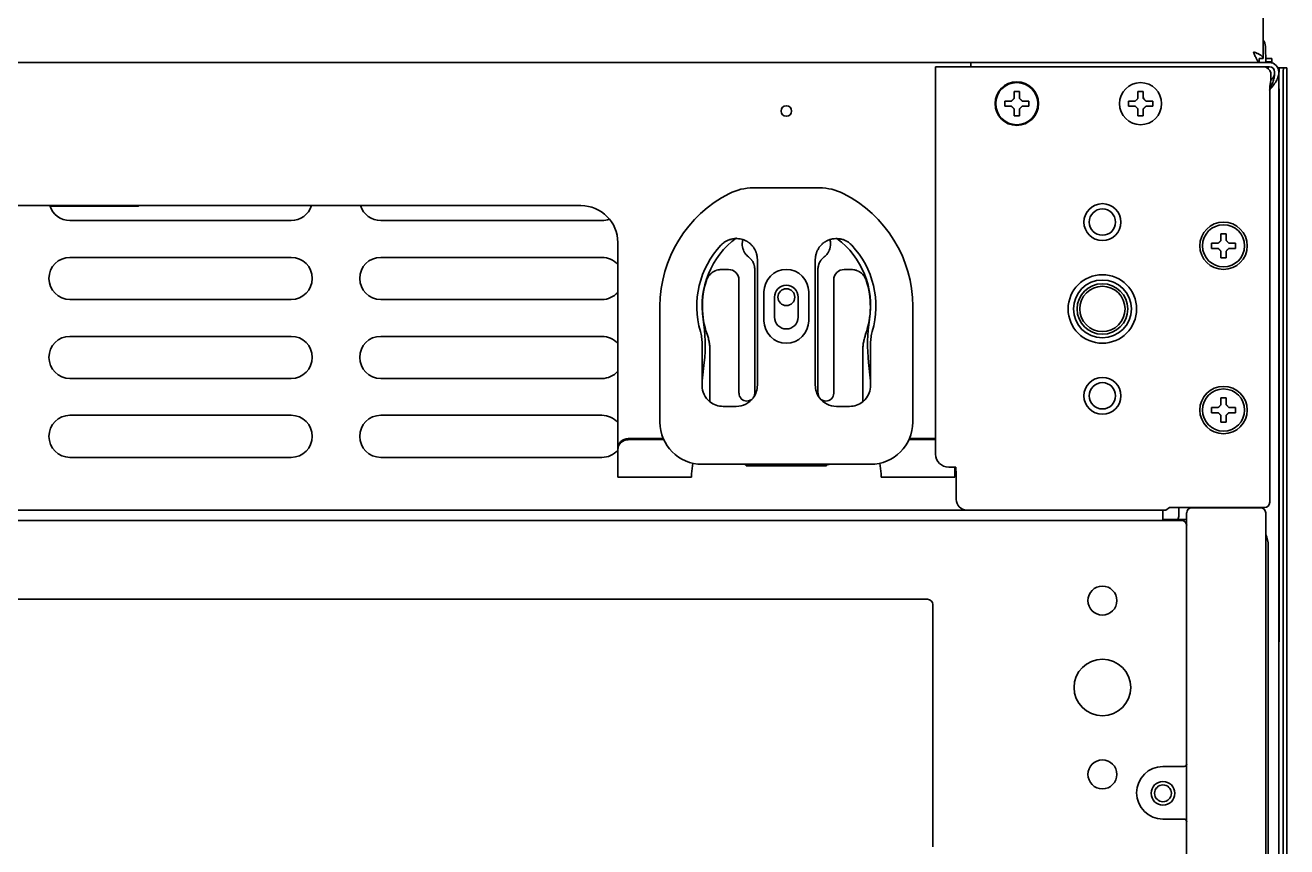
# Model space of a CAD drawing. Extents: x 6569 to 10251, y -294 to 3100.
# Drawn here: x 8832.6 to 9072.1, y 2816.2 to 2972.2 of the extents above; entities that cross this region are included whole.
import ezdxf

# ---------------------------------------------------------------- set-up
doc = ezdxf.new("R2010")
doc.units = 0
doc.header["$LTSCALE"] = 5
doc.layers.add('1', color=7, linetype='CONTINUOUS', true_color=0xffffff)

msp = doc.modelspace()

# ---------------------------------------------------------------- linework, layer by layer
at = {"layer": '1', "color": 7, "linetype": 'Continuous', "lineweight": 35}
for p, q in [((9067.56, 3029.33), (9067.56, 2965.89)), ((9068.01, 2968.16), (9068.06, 2965.13)), ((8594.07, 2965.13), (9012.06, 2965.13)), ((9012.06, 2964.33), (9012.06, 2965.13)), ((9012.06, 2965.13), (9014.06, 2965.13)), ((9014.06, 2965.13), (9068.76, 2965.13)), ((9067.56, 2965.89), (9066.82, 2965.89)), ((9069.26, 2965.93), (9068.05, 2965.93)), ((9069.26, 2965.93), (9069.26, 2965.93)), ((9069.26, 2965.34), (9069.26, 2965.93)), ((9069.26, 2965.34), (9069.26, 2965.06)), ((9005.4, 2964.33), (9068.76, 2964.33)), ((9005.4, 2964.33), (9005.4, 2890.77)), ((9012.06, 2964.33), (9014.06, 2964.33)), ((9068.56, 2963.94), (9068.56, 2964.33)), ((9070.68, 2964.13), (9070.38, 2964.13)), ((9070.56, 2963.33), (9070.56, 2252.93)), ((9070.68, 2964.13), (9071.48, 2964.13)), ((9072.06, 2964.13), (9071.48, 2964.13)), ((9072.06, 2964.13), (9072.06, 2964.13)), ((9072.06, 2170.23), (9072.06, 2964.13)), ((9068.83, 2960.57), (9069.06, 2961.78)), ((9070.58, 2957.62), (9070.58, 2962.13)), ((9071.38, 2962.13), (9071.38, 2172.23)), ((9018.51, 2957.33), (9018.51, 2957.83)), ((9023.11, 2957.83), (9023.11, 2957.33)), ((9042.01, 2957.33), (9042.01, 2957.83)), ((9046.61, 2957.83), (9046.61, 2957.33)), ((9068.82, 2959.86), (9068.82, 2881.61)), ((9070.6, 2958.13), (9070.6, 2960.13)), ((9070.6, 2960.13), (9070.65, 2960.13)), ((9070.6, 2857.13), (9070.6, 2958.13)), ((9070.65, 2960.13), (9070.65, 2958.13)), ((9070.65, 2958.13), (9070.65, 2857.13)), ((9018.51, 2956.83), (9018.51, 2957.33)), ((9023.11, 2957.33), (9023.11, 2956.83)), ((9042.01, 2956.83), (9042.01, 2957.33)), ((9046.61, 2957.33), (9046.61, 2956.83)), ((9070.56, 2957.63), (9070.6, 2957.63)), ((8970.76, 2941.33), (8983.37, 2941.33)), ((8938.06, 2937.95), (8668.06, 2937.95)), ((8849.84, 2937.83), (8837.28, 2937.83)), ((8853.84, 2937.83), (8849.84, 2937.83)), ((8883.06, 2935.13), (8841.06, 2935.13)), ((8942.06, 2935.13), (8900.06, 2935.13)), ((8945.06, 2895.05), (8945.06, 2930.95)), ((9057.76, 2930.33), (9057.76, 2930.83)), ((9057.76, 2929.83), (9057.76, 2930.33)), ((9062.36, 2930.83), (9062.36, 2930.33)), ((9062.36, 2930.33), (9062.36, 2929.83)), ((8841.06, 2928.13), (8883.06, 2928.13)), ((8900.06, 2928.13), (8942.06, 2928.13)), ((8971.56, 2903.83), (8971.56, 2927.7)), ((8982.56, 2927.7), (8982.56, 2903.83)), ((8966.07, 2925.83), (8964.75, 2925.83)), ((8971.06, 2925.83), (8971.06, 2902.33)), ((8983.06, 2902.33), (8983.06, 2925.83)), ((8989.38, 2925.83), (8988.06, 2925.83)), ((8968.06, 2902.33), (8968.06, 2923.83)), ((8986.06, 2923.83), (8986.06, 2902.33)), ((8883.06, 2920.13), (8841.06, 2920.13)), ((8942.06, 2920.13), (8900.06, 2920.13)), ((8972.81, 2921.58), (8972.81, 2916.08)), ((8974.81, 2920.58), (8974.81, 2916.78)), ((8979.31, 2916.78), (8979.31, 2920.58)), ((8981.31, 2916.08), (8981.31, 2921.58)), ((8953.06, 2896.83), (8953.06, 2918.83)), ((9001.06, 2918.83), (9001.06, 2896.83)), ((8841.06, 2913.13), (8883.06, 2913.13)), ((8900.06, 2913.13), (8942.06, 2913.13)), ((8961.06, 2911.83), (8961.06, 2903.83)), ((8962.56, 2910.27), (8962.56, 2900.7)), ((8991.56, 2900.7), (8991.56, 2910.27)), ((8993.06, 2903.83), (8993.06, 2911.83)), ((8961.06, 2904.65), (8961.46, 2908.13)), ((8992.66, 2908.13), (8993.06, 2904.65)), ((8883.06, 2905.13), (8841.06, 2905.13)), ((8942.06, 2905.13), (8900.06, 2905.13)), ((8841.06, 2898.13), (8883.06, 2898.13)), ((8900.06, 2898.13), (8942.06, 2898.13)), ((8965.06, 2899.83), (8967.56, 2899.83)), ((8986.56, 2899.83), (8989.06, 2899.83)), ((9057.76, 2899.13), (9057.76, 2899.63)), ((9057.76, 2898.63), (9057.76, 2899.13)), ((9062.36, 2899.63), (9062.36, 2899.13)), ((9062.36, 2899.13), (9062.36, 2898.63)), ((8945.06, 2894.63), (8945.06, 2895.05)), ((8945.06, 2891.78), (8945.06, 2894.63)), ((8953.69, 2893.71), (8947.06, 2893.71)), ((8953.79, 2893.51), (8947.06, 2893.51)), ((9005.4, 2893.51), (9000.34, 2893.51)), ((9005.4, 2893.71), (9000.43, 2893.71)), ((8945.06, 2891.57), (8945.06, 2891.78)), ((8945.06, 2887.03), (8945.06, 2891.57)), ((8883.06, 2890.13), (8841.06, 2890.13)), ((8942.06, 2890.13), (8900.06, 2890.13)), ((8959.3, 2889.02), (8959.06, 2887.03)), ((8993.06, 2888.83), (8961.06, 2888.83)), ((8969.08, 2888.83), (8969.56, 2888.63)), ((8969.46, 2888.53), (8969.46, 2888.67)), ((8984.66, 2888.53), (8969.46, 2888.53)), ((8969.56, 2888.63), (8969.56, 2888.53)), ((8969.56, 2888.63), (8984.56, 2888.63)), ((8984.56, 2888.63), (8984.97, 2888.79)), ((8984.56, 2888.53), (8984.56, 2888.63)), ((8984.66, 2888.67), (8984.66, 2888.53)), ((8994.83, 2889.02), (8995.06, 2887.03)), ((8945.06, 2886.37), (8945.06, 2887.03)), ((8945.06, 2886.37), (8959.06, 2886.37)), ((8959.06, 2887.03), (8959.06, 2886.37)), ((8995.06, 2887.03), (8995.06, 2886.37)), ((8995.06, 2886.37), (9009.06, 2886.37)), ((9007.9, 2888.27), (9009.23, 2888.27)), ((9009.06, 2887.03), (9009.06, 2888.27)), ((9009.06, 2887.03), (9009.06, 2886.37)), ((9009.23, 2888.27), (9009.26, 2888.24)), ((9009.26, 2887.86), (9009.26, 2888.24)), ((9009.26, 2887.86), (9009.31, 2887.33)), ((9009.31, 2882.13), (9009.31, 2887.33)), ((9048.56, 2880.13), (8557.56, 2880.13)), ((9048.56, 2880.13), (9048.56, 2878.33)), ((9049.78, 2880.6), (9049.09, 2880.14)), ((9067.82, 2880.61), (9050.28, 2880.61)), ((9051.56, 2880.61), (9051.56, 2879.13)), ((9053.06, 2253.58), (9053.06, 2879.58)), ((9054.06, 2880.58), (9067.06, 2880.58)), ((9068.06, 2879.58), (9068.06, 2253.58)), ((8554.06, 2878.18), (9052.06, 2878.18)), ((9053.06, 2878.33), (9048.56, 2878.33)), ((9068.56, 2873.33), (9068.56, 2252.43)), ((9003.86, 2863.18), (8602.26, 2863.18)), ((9004.86, 2816.17), (9004.86, 2862.18)), ((9070.6, 2857.63), (9070.56, 2857.63)), ((9070.58, 2172.23), (9070.58, 2857.62)), ((9070.6, 2855.13), (9070.6, 2857.13)), ((9070.65, 2855.13), (9070.6, 2855.13)), ((9070.65, 2857.13), (9070.65, 2855.13)), ((9052.56, 2831.43), (9048.56, 2831.43)), ((9048.56, 2821.43), (9052.56, 2821.43))]:
    msp.add_line(p, q, dxfattribs=at)
for centre, radius in [((9020.81, 2957.33), 4.13), ((9020.81, 2957.33), 4), ((9044.31, 2957.33), 4), ((8977.06, 2955.93), 1), ((9037.06, 2934.83), 3.5), ((9037.06, 2934.83), 2.5), ((9060.06, 2930.33), 4.5), ((9060.06, 2930.33), 4), ((9037.06, 2918.33), 6.5), ((8977.06, 2920.58), 1.6), ((9037.06, 2918.33), 5.5), ((9037.06, 2918.33), 4.8), ((9037.06, 2918.33), 4.3), ((9037.06, 2901.83), 3.5), ((9037.06, 2901.83), 2.5), ((9060.06, 2899.13), 4.5), ((9060.06, 2899.13), 4), ((9037.06, 2862.93), 2.75), ((9037.06, 2846.43), 5.38), ((9037.06, 2829.93), 2.75), ((9048.56, 2826.33), 2.25), ((9048.56, 2826.33), 1.6)]:
    msp.add_circle(centre, radius, dxfattribs=at)
for centre, radius, start, end in [((9066.01, 2968.13), 2, 1, 39.0739), ((9068.76, 2963.33), 1.8, 0, 90), ((9068.76, 2963.33), 1, 0, 90), ((8970.76, 2931.33), 10, 90, 116.7655), ((8983.37, 2931.33), 10, 63.2345, 90), ((8977.06, 2918.83), 24, 116.7655, 180), ((8977.06, 2918.83), 24, 0, 63.2345), ((8841.06, 2939.13), 4, 197.0747, 270), ((8853.84, 2938.33), 0.5, 270, 311.4787), ((8883.06, 2939.13), 4, 270, 342.9253), ((8900.06, 2939.13), 4, 197.0747, 270), ((8938.06, 2930.95), 7, 0, 90), ((8942.06, 2939.13), 4, 270, 290.7449), ((8977.06, 2918.93), 16, 126.2491, 189.2278), ((8977.06, 2918.93), 16, 350.7722, 53.1121), ((8977.06, 2918.83), 17, 136.9472, 196.2606), ((8977.06, 2918.83), 17, 343.7394, 43.0512), ((8841.06, 2924.13), 4, 90, 270), ((8883.06, 2924.13), 4, 270, 90), ((8900.06, 2924.13), 4, 90, 270), ((8942.06, 2924.13), 4, 41.4085, 90), ((8977.06, 2921.58), 4.25, 0, 180), ((8977.06, 2918.83), 15.95, 162.0029, 199.2463), ((8977.06, 2920.58), 2.25, 0, 180), ((8977.06, 2918.83), 15.95, 340.7537, 17.9971), ((8942.06, 2924.13), 4, 270, 318.5915), ((8931.66, 2911.55), 30, 353.4511, 9.2278), ((8977.06, 2916.08), 4.25, 180, 0), ((8977.06, 2916.78), 2.25, 180, 0), ((9022.47, 2911.55), 30, 170.7722, 186.5489), ((8841.06, 2909.13), 4, 90, 270), ((8883.06, 2909.13), 4, 270, 90), ((8900.06, 2909.13), 4, 90, 270), ((8942.06, 2909.13), 4, 41.4085, 90), ((8942.06, 2909.13), 4, 270, 318.5915), ((8841.06, 2894.13), 4, 90, 270), ((8883.06, 2894.13), 4, 270, 90), ((8900.06, 2894.13), 4, 90, 270), ((8942.06, 2894.13), 4, 41.4085, 90), ((8961.06, 2896.83), 8, 180, 270), ((8993.06, 2896.83), 8, 270, 0), ((8942.06, 2894.13), 4, 270, 318.5915), ((9049.56, 2879.13), 2, 336.4214, 0), ((9063.56, 2873.33), 5, 0, 25.8427), ((9048.56, 2826.43), 5, 90, 270)]:
    msp.add_arc(centre, radius, start, end, dxfattribs=at)
for centre, major_axis, ratio, start_param, end_param in [((9067.26, 2965.34), (-2, 0), 0.052336, 1.981169, 3.141593), ((9067.56, 2962.82), (0.95, 1.16), 0.998075, -0.656155, 0.684878), ((9069.06, 2963.2), (0, 1.41), 0.006171, 3.173944, 4.446581), ((9070.68, 2962.13), (0, 2), 0.052336, 0, 1.570796), ((9071.48, 2962.13), (0, 2), 0.052336, 0, 1.570796), ((9068.83, 2959.86), (0, 0.707), 0.006171, 0.032351, 1.576967), ((8966.06, 2923.82), (1.42, 1.42), 0.998783, 5.498396, 7.067974), ((8988.07, 2923.82), (-1.42, 1.42), 0.998783, -0.784789, 0.784789), ((8965.06, 2903.83), (2.83, 2.83), 0.999695, 2.356347, 3.251938), ((8967.56, 2903.83), (-2.83, 2.83), 0.999695, 3.290549, 3.926839), ((8986.56, 2903.83), (2.83, 2.83), 0.999695, 2.356347, 2.992639), ((8989.06, 2903.83), (-2.83, 2.83), 0.999695, 3.197702, 3.926839), ((8965.06, 2903.83), (2.83, 2.83), 0.999695, 3.251938, 3.926839), ((8967.56, 2903.83), (-2.83, 2.83), 0.999695, 2.356347, 3.276261), ((8969.57, 2902.33), (1.06, 1.06), 0.998783, 2.356803, 3.926991), ((8969.56, 2902.33), (-1.06, 1.06), 0.998783, 2.356195, 3.264228), ((8969.56, 2902.33), (-1.06, 1.06), 0.998783, 3.302332, 3.926382), ((8984.57, 2902.33), (1.06, 1.06), 0.998783, 2.356803, 2.980862), ((8984.57, 2902.33), (1.06, 1.06), 0.998783, 3.018958, 3.926991), ((8986.56, 2903.83), (2.83, 2.83), 0.999695, 3.006925, 3.926839), ((8984.56, 2902.33), (-1.06, 1.06), 0.998783, 2.356195, 3.926382), ((8989.06, 2903.83), (-2.83, 2.83), 0.999695, 2.356347, 3.031247), ((9005.38, 2896.55), (0, 1), 0.017455, -1.570796, -0.261799), ((8947.06, 2891.78), (-2, 0), 0.965926, -1.570796, 0), ((8947.06, 2891.57), (-2, 0), 0.965926, -1.570796, 0), ((9007.9, 2890.77), (1.77, 1.77), 0.999695, 2.356347, 3.926839), ((9011.31, 2882.13), (1.41, 1.41), 0.999695, 2.356347, 3.926839), ((9067.82, 2881.61), (-0.447, 0.895), 0.99981, 2.678052, 4.248696), ((9048.09, 2880.14), (-1, 0), 0.017455, 2.064831, 3.115413), ((9050.28, 2880.6), (0.5, 0), 0.017455, 1.570796, 3.115413), ((9054.06, 2879.58), (-0.707, 0.707), 0.999695, -0.785246, 0.785246), ((9067.06, 2879.58), (0.707, 0.707), 0.999695, 5.497939, 7.068431), ((9052.06, 2877.18), (0.708, 0.708), 0.998783, 5.498396, 7.067974), ((9003.86, 2862.18), (0.708, 0.708), 0.998783, 5.498396, 7.067974), ((9052.56, 2831.93), (-0.354, 0.354), 0.998783, 2.356803, 3.926382), ((9052.56, 2820.93), (0.354, 0.354), 0.998783, 5.498396, 7.067974)]:
    msp.add_ellipse(centre, major_axis=major_axis, ratio=ratio, start_param=start_param, end_param=end_param, dxfattribs=at)
for points, knots in [([(9066.82, 2965.14), (9066.78, 2965.16), (9066.73, 2965.18), (9066.64, 2965.26), (9066.6, 2965.3), (9066.51, 2965.42), (9066.47, 2965.49), (9066.38, 2965.65), (9066.34, 2965.73), (9066.25, 2965.92), (9066.2, 2966.02), (9066.12, 2966.23), (9066.07, 2966.34), (9065.98, 2966.57), (9065.94, 2966.69), (9065.85, 2966.92), (9065.81, 2967.04), (9065.76, 2967.16)], [0, 0, 0, 0, 0.125, 0.125, 0.25, 0.25, 0.375, 0.375, 0.5, 0.5, 0.625, 0.625, 0.75, 0.75, 0.875, 0.875, 1, 1, 1, 1]), ([(9068.76, 2959.86), (9068.78, 2959.9), (9068.8, 2959.93), (9068.83, 2960.01), (9068.85, 2960.04), (9068.9, 2960.15), (9068.93, 2960.22), (9069.02, 2960.44), (9069.09, 2960.58), (9069.27, 2961.02), (9069.38, 2961.3), (9069.56, 2961.88), (9069.64, 2962.17), (9069.71, 2962.6), (9069.73, 2962.75), (9069.75, 2962.96), (9069.76, 2963.04), (9069.76, 2963.18), (9069.76, 2963.25), (9069.76, 2963.33)], [0, 0, 0, 0, 0.03125, 0.03125, 0.0625, 0.0625, 0.125, 0.125, 0.25, 0.25, 0.5, 0.5, 0.75, 0.75, 0.875, 0.875, 0.9375, 0.9375, 1, 1, 1, 1]), ([(9070.56, 2963.33), (9070.56, 2963.29), (9070.56, 2963.25), (9070.56, 2963.18), (9070.55, 2963.07), (9070.54, 2962.96), (9070.51, 2962.75), (9070.47, 2962.61), (9070.41, 2962.39), (9070.38, 2962.32), (9070.34, 2962.21), (9070.32, 2962.17), (9070.29, 2962.1), (9070.28, 2962.07), (9070.2, 2961.88), (9070.12, 2961.74), (9069.95, 2961.45), (9069.86, 2961.3), (9069.67, 2961.02), (9069.56, 2960.87), (9069.4, 2960.66), (9069.34, 2960.58), (9069.26, 2960.48), (9069.23, 2960.44), (9069.17, 2960.37), (9069.14, 2960.33), (9069, 2960.15), (9068.88, 2960.01), (9068.76, 2959.86)], [0, 0, 0, 0, 0.03125, 0.03125, 0.0625, 0.125, 0.125, 0.25, 0.25, 0.3125, 0.3125, 0.34375, 0.34375, 0.375, 0.375, 0.5, 0.5, 0.625, 0.625, 0.75, 0.75, 0.8125, 0.8125, 0.84375, 0.84375, 0.875, 0.875, 1, 1, 1, 1]), ([(9069.06, 2962.82), (9069.06, 2962.88), (9069.06, 2962.94), (9069.05, 2963.05), (9069.04, 2963.11), (9069.03, 2963.16)], [0, 0, 0, 0, 0.5, 0.5, 1, 1, 1, 1]), ([(9069.76, 2963.33), (9069.76, 2963.24), (9069.76, 2963.16), (9069.74, 2963.06), (9069.74, 2963.04), (9069.73, 2962.99), (9069.73, 2962.97), (9069.71, 2962.91), (9069.7, 2962.87), (9069.66, 2962.74), (9069.63, 2962.66), (9069.56, 2962.49), (9069.52, 2962.41), (9069.42, 2962.24), (9069.37, 2962.16), (9069.27, 2961.99), (9069.21, 2961.91), (9069.14, 2961.81), (9069.13, 2961.8), (9069.12, 2961.78)], [0, 0, 0, 0, 0.161999, 0.161999, 0.202498, 0.202498, 0.242998, 0.242998, 0.323997, 0.323997, 0.485996, 0.485996, 0.647995, 0.647995, 0.809994, 0.809994, 0.971992, 0.971992, 1, 1, 1, 1]), ([(9018.51, 2957.83), (9018.72, 2957.83), (9018.93, 2957.83), (9019.25, 2957.83), (9019.36, 2957.83), (9019.59, 2957.83), (9019.7, 2957.83), (9019.81, 2957.83)], [0, 0, 0, 0, 0.5, 0.5, 0.75, 0.75, 1, 1, 1, 1]), ([(9021.31, 2959.63), (9021.31, 2959.42), (9021.31, 2959.21), (9021.31, 2958.89), (9021.31, 2958.78), (9021.31, 2958.55), (9021.31, 2958.44), (9021.31, 2958.33)], [0, 0, 0, 0, 0.5, 0.5, 0.75, 0.75, 1, 1, 1, 1]), ([(9042.01, 2957.83), (9042.22, 2957.83), (9042.43, 2957.83), (9042.75, 2957.83), (9042.86, 2957.83), (9043.09, 2957.83), (9043.2, 2957.83), (9043.31, 2957.83)], [0, 0, 0, 0, 0.5, 0.5, 0.75, 0.75, 1, 1, 1, 1]), ([(9044.81, 2959.63), (9044.81, 2959.42), (9044.81, 2959.21), (9044.81, 2958.89), (9044.81, 2958.78), (9044.81, 2958.55), (9044.81, 2958.44), (9044.81, 2958.33)], [0, 0, 0, 0, 0.5, 0.5, 0.75, 0.75, 1, 1, 1, 1]), ([(9020.31, 2955.03), (9020.31, 2955.23), (9020.31, 2955.44), (9020.31, 2955.76), (9020.31, 2955.87), (9020.31, 2956.1), (9020.31, 2956.21), (9020.31, 2956.33)], [0, 0, 0, 0, 0.5, 0.5, 0.75, 0.75, 1, 1, 1, 1]), ([(9023.11, 2956.83), (9022.91, 2956.83), (9022.7, 2956.83), (9022.38, 2956.83), (9022.27, 2956.83), (9022.04, 2956.83), (9021.93, 2956.83), (9021.81, 2956.83)], [0, 0, 0, 0, 0.5, 0.5, 0.75, 0.75, 1, 1, 1, 1]), ([(9043.81, 2955.03), (9043.81, 2955.23), (9043.81, 2955.44), (9043.81, 2955.76), (9043.81, 2955.87), (9043.81, 2956.1), (9043.81, 2956.21), (9043.81, 2956.33)], [0, 0, 0, 0, 0.5, 0.5, 0.75, 0.75, 1, 1, 1, 1]), ([(9046.61, 2956.83), (9046.41, 2956.83), (9046.2, 2956.83), (9045.88, 2956.83), (9045.77, 2956.83), (9045.54, 2956.83), (9045.43, 2956.83), (9045.31, 2956.83)], [0, 0, 0, 0, 0.5, 0.5, 0.75, 0.75, 1, 1, 1, 1]), ([(8968.82, 2931.5), (8968.64, 2931.56), (8968.46, 2931.61), (8968.08, 2931.67), (8967.9, 2931.69), (8967.66, 2931.7), (8967.61, 2931.7), (8967.51, 2931.7), (8967.47, 2931.7), (8967.32, 2931.7), (8967.23, 2931.69), (8966.95, 2931.66), (8966.76, 2931.62), (8966.48, 2931.55), (8966.39, 2931.53), (8966.26, 2931.48), (8966.21, 2931.47), (8966.12, 2931.43), (8966.08, 2931.42), (8965.86, 2931.32), (8965.69, 2931.24), (8965.36, 2931.05), (8965.21, 2930.94), (8965.02, 2930.79), (8964.99, 2930.76), (8964.91, 2930.7), (8964.81, 2930.6), (8964.71, 2930.5), (8964.64, 2930.43)], [0, 0, 0, 0, 0.125, 0.125, 0.25, 0.25, 0.28125, 0.28125, 0.3125, 0.3125, 0.375, 0.375, 0.5, 0.5, 0.5625, 0.5625, 0.59375, 0.59375, 0.625, 0.625, 0.75, 0.75, 0.875, 0.875, 0.90625, 0.90625, 0.9375, 1, 1, 1, 1]), ([(8968.82, 2931.5), (8968.78, 2931.35), (8968.74, 2931.21), (8968.71, 2931.02), (8968.71, 2930.98), (8968.7, 2930.9), (8968.7, 2930.86), (8968.69, 2930.75), (8968.68, 2930.67), (8968.69, 2930.44), (8968.7, 2930.29), (8968.73, 2930.06), (8968.75, 2929.99), (8968.78, 2929.88), (8968.79, 2929.84), (8968.81, 2929.77), (8968.82, 2929.73), (8968.88, 2929.55), (8968.93, 2929.41), (8969.04, 2929.2), (8969.09, 2929.1), (8969.15, 2929), (8969.19, 2928.94), (8969.22, 2928.91), (8969.33, 2928.75), (8969.43, 2928.63), (8969.64, 2928.41), (8969.75, 2928.31), (8969.88, 2928.22)], [0, 0, 0, 0, 0.125, 0.125, 0.15625, 0.15625, 0.1875, 0.1875, 0.25, 0.25, 0.375, 0.375, 0.4375, 0.4375, 0.46875, 0.46875, 0.5, 0.5, 0.625, 0.625, 0.6875, 0.71875, 0.71875, 0.75, 0.75, 0.875, 0.875, 1, 1, 1, 1]), ([(8971.56, 2927.7), (8971.56, 2927.91), (8971.55, 2928.12), (8971.48, 2928.53), (8971.44, 2928.73), (8971.36, 2928.96), (8971.35, 2928.98), (8971.34, 2929.03), (8971.33, 2929.06), (8971.3, 2929.13), (8971.28, 2929.18), (8971.22, 2929.32), (8971.18, 2929.42), (8971.04, 2929.7), (8970.93, 2929.87), (8970.78, 2930.09), (8970.75, 2930.13), (8970.7, 2930.19), (8970.68, 2930.21), (8970.65, 2930.25), (8970.56, 2930.35), (8970.47, 2930.45), (8970.26, 2930.67), (8970.1, 2930.81), (8969.89, 2930.96), (8969.84, 2930.99), (8969.76, 2931.05), (8969.71, 2931.08), (8969.58, 2931.16), (8969.49, 2931.21), (8969.21, 2931.35), (8969.02, 2931.43), (8968.82, 2931.5)], [0, 0, 0, 0, 0.125, 0.125, 0.25, 0.25, 0.265625, 0.265625, 0.28125, 0.28125, 0.3125, 0.3125, 0.375, 0.375, 0.5, 0.5, 0.53125, 0.53125, 0.546875, 0.546875, 0.5625, 0.625, 0.625, 0.75, 0.75, 0.78125, 0.78125, 0.8125, 0.8125, 0.875, 0.875, 1, 1, 1, 1]), ([(8985.31, 2931.5), (8985.11, 2931.43), (8984.92, 2931.35), (8984.64, 2931.21), (8984.55, 2931.16), (8984.42, 2931.08), (8984.37, 2931.05), (8984.28, 2930.99), (8984.24, 2930.96), (8984.03, 2930.81), (8983.87, 2930.67), (8983.65, 2930.45), (8983.57, 2930.35), (8983.48, 2930.25), (8983.45, 2930.21), (8983.43, 2930.19), (8983.38, 2930.13), (8983.35, 2930.09), (8983.2, 2929.87), (8983.09, 2929.7), (8982.95, 2929.42), (8982.91, 2929.32), (8982.85, 2929.18), (8982.83, 2929.13), (8982.8, 2929.06), (8982.79, 2929.03), (8982.77, 2928.98), (8982.77, 2928.96), (8982.69, 2928.73), (8982.65, 2928.53), (8982.58, 2928.12), (8982.56, 2927.91), (8982.56, 2927.7)], [0, 0, 0, 0, 0.125, 0.125, 0.1875, 0.1875, 0.21875, 0.21875, 0.25, 0.25, 0.375, 0.375, 0.4375, 0.453125, 0.453125, 0.46875, 0.46875, 0.5, 0.5, 0.625, 0.625, 0.6875, 0.6875, 0.71875, 0.71875, 0.734375, 0.734375, 0.75, 0.75, 0.875, 0.875, 1, 1, 1, 1]), ([(8984.25, 2928.22), (8984.38, 2928.31), (8984.49, 2928.41), (8984.7, 2928.63), (8984.8, 2928.75), (8984.91, 2928.91), (8984.93, 2928.94), (8984.98, 2929), (8985.04, 2929.1), (8985.09, 2929.2), (8985.19, 2929.41), (8985.25, 2929.55), (8985.31, 2929.73), (8985.32, 2929.77), (8985.34, 2929.84), (8985.35, 2929.88), (8985.38, 2929.99), (8985.39, 2930.06), (8985.43, 2930.29), (8985.44, 2930.44), (8985.44, 2930.67), (8985.44, 2930.75), (8985.43, 2930.86), (8985.43, 2930.9), (8985.42, 2930.98), (8985.42, 2931.02), (8985.39, 2931.21), (8985.35, 2931.35), (8985.31, 2931.5)], [0, 0, 0, 0, 0.125, 0.125, 0.25, 0.25, 0.28125, 0.28125, 0.3125, 0.375, 0.375, 0.5, 0.5, 0.53125, 0.53125, 0.5625, 0.5625, 0.625, 0.625, 0.75, 0.75, 0.8125, 0.8125, 0.84375, 0.84375, 0.875, 0.875, 1, 1, 1, 1]), ([(8989.49, 2930.43), (8989.36, 2930.57), (8989.22, 2930.7), (8988.92, 2930.94), (8988.77, 2931.04), (8988.56, 2931.17), (8988.52, 2931.19), (8988.44, 2931.24), (8988.39, 2931.26), (8988.27, 2931.32), (8988.18, 2931.36), (8987.92, 2931.47), (8987.74, 2931.53), (8987.46, 2931.6), (8987.37, 2931.62), (8987.23, 2931.65), (8987.18, 2931.65), (8987.09, 2931.67), (8987.04, 2931.67), (8986.8, 2931.7), (8986.61, 2931.71), (8986.24, 2931.69), (8986.05, 2931.67), (8985.81, 2931.63), (8985.77, 2931.62), (8985.67, 2931.6), (8985.53, 2931.57), (8985.4, 2931.53), (8985.31, 2931.5)], [0, 0, 0, 0, 0.125, 0.125, 0.25, 0.25, 0.28125, 0.28125, 0.3125, 0.3125, 0.375, 0.375, 0.5, 0.5, 0.5625, 0.5625, 0.59375, 0.59375, 0.625, 0.625, 0.75, 0.75, 0.875, 0.875, 0.90625, 0.90625, 0.9375, 1, 1, 1, 1]), ([(9060.56, 2932.63), (9060.56, 2932.42), (9060.56, 2932.21), (9060.56, 2931.89), (9060.56, 2931.78), (9060.56, 2931.55), (9060.56, 2931.44), (9060.56, 2931.33)], [0, 0, 0, 0, 0.5, 0.5, 0.75, 0.75, 1, 1, 1, 1]), ([(9057.76, 2930.83), (9057.97, 2930.83), (9058.18, 2930.83), (9058.5, 2930.83), (9058.61, 2930.83), (9058.84, 2930.83), (9058.95, 2930.83), (9059.06, 2930.83)], [0, 0, 0, 0, 0.5, 0.5, 0.75, 0.75, 1, 1, 1, 1]), ([(9059.56, 2928.03), (9059.56, 2928.23), (9059.56, 2928.44), (9059.56, 2928.76), (9059.56, 2928.87), (9059.56, 2929.1), (9059.56, 2929.21), (9059.56, 2929.33)], [0, 0, 0, 0, 0.5, 0.5, 0.75, 0.75, 1, 1, 1, 1]), ([(9062.36, 2929.83), (9062.16, 2929.83), (9061.95, 2929.83), (9061.63, 2929.83), (9061.52, 2929.83), (9061.29, 2929.83), (9061.18, 2929.83), (9061.06, 2929.83)], [0, 0, 0, 0, 0.5, 0.5, 0.75, 0.75, 1, 1, 1, 1]), ([(8969.88, 2928.22), (8969.97, 2928.15), (8970.06, 2928.07), (8970.22, 2927.92), (8970.3, 2927.83), (8970.41, 2927.7), (8970.46, 2927.63), (8970.51, 2927.56), (8970.55, 2927.51), (8970.56, 2927.49), (8970.64, 2927.37), (8970.7, 2927.27), (8970.8, 2927.06), (8970.85, 2926.96), (8970.91, 2926.79), (8970.92, 2926.74), (8970.95, 2926.66), (8970.96, 2926.63), (8970.97, 2926.57), (8970.98, 2926.54), (8971.01, 2926.4), (8971.05, 2926.18), (8971.06, 2925.94), (8971.06, 2925.83)], [0, 0, 0, 0, 0.125, 0.125, 0.25, 0.25, 0.3125, 0.34375, 0.34375, 0.375, 0.375, 0.5, 0.5, 0.625, 0.625, 0.6875, 0.6875, 0.71875, 0.71875, 0.75, 0.75, 0.875, 1, 1, 1, 1]), ([(8983.06, 2925.83), (8983.06, 2925.94), (8983.07, 2926.06), (8983.1, 2926.29), (8983.12, 2926.4), (8983.16, 2926.57), (8983.17, 2926.62), (8983.2, 2926.71), (8983.2, 2926.73), (8983.22, 2926.79), (8983.23, 2926.82), (8983.28, 2926.95), (8983.33, 2927.06), (8983.43, 2927.27), (8983.49, 2927.36), (8983.58, 2927.51), (8983.61, 2927.56), (8983.66, 2927.63), (8983.68, 2927.65), (8983.72, 2927.7), (8983.73, 2927.72), (8983.83, 2927.83), (8983.98, 2928), (8984.16, 2928.15), (8984.25, 2928.22)], [0, 0, 0, 0, 0.125, 0.125, 0.25, 0.25, 0.3125, 0.3125, 0.34375, 0.34375, 0.375, 0.375, 0.5, 0.5, 0.625, 0.625, 0.6875, 0.6875, 0.71875, 0.71875, 0.75, 0.75, 0.875, 1, 1, 1, 1]), ([(8964.75, 2925.83), (8964.59, 2925.83), (8964.43, 2925.81), (8964.12, 2925.76), (8963.97, 2925.73), (8963.78, 2925.67), (8963.75, 2925.65), (8963.67, 2925.63), (8963.56, 2925.58), (8963.46, 2925.54), (8963.25, 2925.43), (8963.11, 2925.35), (8962.95, 2925.23), (8962.92, 2925.21), (8962.86, 2925.16), (8962.83, 2925.13), (8962.74, 2925.06), (8962.68, 2925), (8962.52, 2924.84), (8962.41, 2924.72), (8962.3, 2924.56), (8962.28, 2924.53), (8962.23, 2924.46), (8962.21, 2924.43), (8962.15, 2924.33), (8962.11, 2924.26), (8962, 2924.05), (8961.94, 2923.9), (8961.89, 2923.75)], [0, 0, 0, 0, 0.125, 0.125, 0.25, 0.25, 0.28125, 0.28125, 0.3125, 0.375, 0.375, 0.5, 0.5, 0.53125, 0.53125, 0.5625, 0.5625, 0.625, 0.625, 0.75, 0.75, 0.78125, 0.78125, 0.8125, 0.8125, 0.875, 0.875, 1, 1, 1, 1]), ([(8992.23, 2923.75), (8992.19, 2923.9), (8992.12, 2924.05), (8991.98, 2924.33), (8991.9, 2924.46), (8991.79, 2924.62), (8991.76, 2924.65), (8991.71, 2924.71), (8991.64, 2924.81), (8991.56, 2924.89), (8991.39, 2925.06), (8991.27, 2925.16), (8991.12, 2925.28), (8991.08, 2925.3), (8991.02, 2925.34), (8990.98, 2925.36), (8990.88, 2925.42), (8990.81, 2925.46), (8990.61, 2925.57), (8990.46, 2925.63), (8990.27, 2925.69), (8990.24, 2925.7), (8990.16, 2925.72), (8990.12, 2925.73), (8990.01, 2925.76), (8989.93, 2925.78), (8989.7, 2925.81), (8989.54, 2925.83), (8989.38, 2925.83)], [0, 0, 0, 0, 0.125, 0.125, 0.25, 0.25, 0.28125, 0.28125, 0.3125, 0.375, 0.375, 0.5, 0.5, 0.53125, 0.53125, 0.5625, 0.5625, 0.625, 0.625, 0.75, 0.75, 0.78125, 0.78125, 0.8125, 0.8125, 0.875, 0.875, 1, 1, 1, 1]), ([(8962.01, 2913.57), (8962.1, 2913.3), (8962.18, 2913.03), (8962.32, 2912.49), (8962.44, 2911.95), (8962.51, 2911.39), (8962.55, 2910.84), (8962.56, 2910.56), (8962.56, 2910.27)], [0, 0, 0, 0, 0.25, 0.25, 0.5, 0.75, 0.75, 1, 1, 1, 1]), ([(8991.56, 2910.27), (8991.56, 2910.56), (8991.58, 2910.84), (8991.62, 2911.39), (8991.69, 2911.95), (8991.81, 2912.49), (8991.95, 2913.03), (8992.03, 2913.3), (8992.12, 2913.57)], [0, 0, 0, 0, 0.25, 0.25, 0.5, 0.75, 0.75, 1, 1, 1, 1]), ([(8992.05, 2901.16), (8992.02, 2901.13), (8992, 2901.1), (8991.94, 2901.05), (8991.92, 2901.02), (8991.88, 2900.98), (8991.86, 2900.97), (8991.84, 2900.94), (8991.82, 2900.93), (8991.79, 2900.9), (8991.76, 2900.87), (8991.72, 2900.84), (8991.71, 2900.83), (8991.69, 2900.81), (8991.68, 2900.8), (8991.65, 2900.78), (8991.64, 2900.77), (8991.62, 2900.76), (8991.61, 2900.75), (8991.59, 2900.73), (8991.57, 2900.72), (8991.56, 2900.71), (8991.56, 2900.71), (8991.56, 2900.71), (8991.56, 2900.71), (8991.55, 2900.71)], [0, 0, 0, 0, 0.134778, 0.134778, 0.269557, 0.269557, 0.336946, 0.336946, 0.404335, 0.404335, 0.539113, 0.539113, 0.606503, 0.606503, 0.673892, 0.673892, 0.741281, 0.741281, 0.80867, 0.80867, 0.943449, 0.943449, 0.977143, 0.977143, 1, 1, 1, 1]), ([(9060.56, 2901.43), (9060.56, 2901.22), (9060.56, 2901.01), (9060.56, 2900.69), (9060.56, 2900.58), (9060.56, 2900.35), (9060.56, 2900.24), (9060.56, 2900.13)], [0, 0, 0, 0, 0.5, 0.5, 0.75, 0.75, 1, 1, 1, 1]), ([(9057.76, 2899.63), (9057.97, 2899.63), (9058.18, 2899.63), (9058.5, 2899.63), (9058.61, 2899.63), (9058.84, 2899.63), (9058.95, 2899.63), (9059.06, 2899.63)], [0, 0, 0, 0, 0.5, 0.5, 0.75, 0.75, 1, 1, 1, 1]), ([(9059.56, 2896.83), (9059.56, 2897.03), (9059.56, 2897.24), (9059.56, 2897.56), (9059.56, 2897.67), (9059.56, 2897.9), (9059.56, 2898.01), (9059.56, 2898.13)], [0, 0, 0, 0, 0.5, 0.5, 0.75, 0.75, 1, 1, 1, 1]), ([(9062.36, 2898.63), (9062.16, 2898.63), (9061.95, 2898.63), (9061.63, 2898.63), (9061.52, 2898.63), (9061.29, 2898.63), (9061.18, 2898.63), (9061.06, 2898.63)], [0, 0, 0, 0, 0.5, 0.5, 0.75, 0.75, 1, 1, 1, 1]), ([(8984.97, 2888.79), (8984.97, 2888.8), (8984.98, 2888.8), (8985.01, 2888.8), (8985.02, 2888.8), (8985.04, 2888.81), (8985.06, 2888.81), (8985.08, 2888.81), (8985.09, 2888.81), (8985.12, 2888.81), (8985.13, 2888.81), (8985.16, 2888.81), (8985.17, 2888.81), (8985.19, 2888.82), (8985.2, 2888.82), (8985.21, 2888.82)], [0, 0, 0, 0, 0.25, 0.25, 0.375, 0.375, 0.5, 0.5, 0.625, 0.625, 0.75, 0.75, 0.875, 0.875, 1, 1, 1, 1])]:
    msp.add_open_spline(points, degree=3, knots=knots, dxfattribs=at)
for points, degree in [([(9067.56, 2965.89), (9067.56, 2965.93), (9067.55, 2966.01), (9067.51, 2966.12), (9067.43, 2966.24), (9067.33, 2966.35), (9067.2, 2966.46), (9067.04, 2966.57), (9066.86, 2966.68), (9066.67, 2966.78), (9066.46, 2966.88), (9066.23, 2966.98), (9066, 2967.07), (9065.84, 2967.13), (9065.76, 2967.16)], 3), ([(9066.82, 2965.14), (9066.8, 2965.13), (9066.78, 2965.13), (9066.77, 2965.13)], 3), ([(9066.82, 2965.14), (9066.82, 2965.39), (9066.82, 2965.64), (9066.82, 2965.89)], 3), ([(9019.81, 2957.83), (9019.84, 2957.85), (9019.89, 2957.9), (9019.96, 2957.97), (9020.03, 2958.04), (9020.1, 2958.11), (9020.17, 2958.18), (9020.24, 2958.25), (9020.29, 2958.3), (9020.31, 2958.33)], 3), ([(9020.31, 2958.33), (9020.31, 2958.38), (9020.31, 2958.49), (9020.31, 2958.65), (9020.31, 2958.81), (9020.31, 2958.96), (9020.31, 2959.12), (9020.31, 2959.27), (9020.31, 2959.44), (9020.31, 2959.56), (9020.31, 2959.63)], 3), ([(9020.31, 2959.63), (9020.48, 2959.63), (9020.81, 2959.63), (9021.15, 2959.63), (9021.31, 2959.63)], 3), ([(9021.31, 2958.33), (9021.34, 2958.3), (9021.39, 2958.25), (9021.47, 2958.18), (9021.54, 2958.1), (9021.61, 2958.03), (9021.68, 2957.96), (9021.75, 2957.9), (9021.79, 2957.85), (9021.81, 2957.83)], 3), ([(9021.81, 2957.83), (9021.87, 2957.83), (9021.98, 2957.83), (9022.14, 2957.83), (9022.3, 2957.83), (9022.45, 2957.83), (9022.6, 2957.83), (9022.76, 2957.83), (9022.93, 2957.83), (9023.05, 2957.83), (9023.11, 2957.83)], 3), ([(9043.31, 2957.83), (9043.34, 2957.85), (9043.39, 2957.9), (9043.46, 2957.97), (9043.53, 2958.04), (9043.6, 2958.11), (9043.67, 2958.18), (9043.74, 2958.25), (9043.79, 2958.3), (9043.81, 2958.33)], 3), ([(9043.81, 2958.33), (9043.81, 2958.38), (9043.81, 2958.49), (9043.81, 2958.65), (9043.81, 2958.81), (9043.81, 2958.96), (9043.81, 2959.12), (9043.81, 2959.27), (9043.81, 2959.44), (9043.81, 2959.56), (9043.81, 2959.63)], 3), ([(9043.81, 2959.63), (9043.98, 2959.63), (9044.31, 2959.63), (9044.65, 2959.63), (9044.81, 2959.63)], 3), ([(9044.81, 2958.33), (9044.84, 2958.3), (9044.89, 2958.25), (9044.97, 2958.18), (9045.04, 2958.1), (9045.11, 2958.03), (9045.18, 2957.96), (9045.25, 2957.9), (9045.29, 2957.85), (9045.31, 2957.83)], 3), ([(9044.85, 2958.29), (9044.93, 2958.33), (9045.01, 2958.37)], 2), ([(9045.31, 2957.83), (9045.37, 2957.83), (9045.48, 2957.83), (9045.64, 2957.83), (9045.8, 2957.83), (9045.95, 2957.83), (9046.1, 2957.83), (9046.26, 2957.83), (9046.43, 2957.83), (9046.55, 2957.83), (9046.61, 2957.83)], 3), ([(9019.81, 2956.83), (9019.76, 2956.83), (9019.65, 2956.83), (9019.49, 2956.83), (9019.33, 2956.83), (9019.18, 2956.83), (9019.02, 2956.83), (9018.87, 2956.83), (9018.7, 2956.83), (9018.58, 2956.83), (9018.51, 2956.83)], 3), ([(9020.31, 2956.33), (9020.29, 2956.35), (9020.24, 2956.4), (9020.16, 2956.48), (9020.09, 2956.55), (9020.02, 2956.62), (9019.95, 2956.69), (9019.88, 2956.76), (9019.84, 2956.8), (9019.81, 2956.83)], 3), ([(9021.81, 2956.83), (9021.79, 2956.8), (9021.74, 2956.75), (9021.67, 2956.68), (9021.6, 2956.61), (9021.53, 2956.54), (9021.46, 2956.47), (9021.39, 2956.4), (9021.34, 2956.35), (9021.31, 2956.33)], 3), ([(9021.31, 2956.33), (9021.31, 2956.27), (9021.31, 2956.16), (9021.31, 2956), (9021.31, 2955.84), (9021.31, 2955.69), (9021.31, 2955.54), (9021.31, 2955.38), (9021.31, 2955.21), (9021.31, 2955.09), (9021.31, 2955.03)], 3), ([(9043.31, 2956.83), (9043.26, 2956.83), (9043.15, 2956.83), (9042.99, 2956.83), (9042.83, 2956.83), (9042.68, 2956.83), (9042.52, 2956.83), (9042.37, 2956.83), (9042.2, 2956.83), (9042.08, 2956.83), (9042.01, 2956.83)], 3), ([(9043.81, 2956.33), (9043.79, 2956.35), (9043.74, 2956.4), (9043.66, 2956.48), (9043.59, 2956.55), (9043.52, 2956.62), (9043.45, 2956.69), (9043.38, 2956.76), (9043.34, 2956.8), (9043.31, 2956.83)], 3), ([(9045.31, 2956.83), (9045.29, 2956.8), (9045.24, 2956.75), (9045.17, 2956.68), (9045.1, 2956.61), (9045.03, 2956.54), (9044.96, 2956.47), (9044.89, 2956.4), (9044.84, 2956.35), (9044.81, 2956.33)], 3), ([(9044.81, 2956.33), (9044.81, 2956.27), (9044.81, 2956.16), (9044.81, 2956), (9044.81, 2955.84), (9044.81, 2955.69), (9044.81, 2955.54), (9044.81, 2955.38), (9044.81, 2955.21), (9044.81, 2955.09), (9044.81, 2955.03)], 3), ([(9021.31, 2955.03), (9021.15, 2955.03), (9020.81, 2955.03), (9020.48, 2955.03), (9020.31, 2955.03)], 3), ([(9044.81, 2955.03), (9044.65, 2955.03), (9044.31, 2955.03), (9043.98, 2955.03), (9043.81, 2955.03)], 3), ([(9059.56, 2931.33), (9059.56, 2931.38), (9059.56, 2931.49), (9059.56, 2931.65), (9059.56, 2931.81), (9059.56, 2931.96), (9059.56, 2932.12), (9059.56, 2932.27), (9059.56, 2932.44), (9059.56, 2932.56), (9059.56, 2932.63)], 3), ([(9059.56, 2932.63), (9059.73, 2932.63), (9060.06, 2932.63), (9060.4, 2932.63), (9060.56, 2932.63)], 3), ([(9059.06, 2929.83), (9059.01, 2929.83), (9058.9, 2929.83), (9058.74, 2929.83), (9058.58, 2929.83), (9058.43, 2929.83), (9058.27, 2929.83), (9058.12, 2929.83), (9057.95, 2929.83), (9057.83, 2929.83), (9057.76, 2929.83)], 3), ([(9059.06, 2930.83), (9059.09, 2930.85), (9059.14, 2930.9), (9059.21, 2930.97), (9059.28, 2931.04), (9059.35, 2931.11), (9059.42, 2931.18), (9059.49, 2931.25), (9059.54, 2931.3), (9059.56, 2931.33)], 3), ([(9059.56, 2929.33), (9059.54, 2929.35), (9059.49, 2929.4), (9059.41, 2929.48), (9059.34, 2929.55), (9059.27, 2929.62), (9059.2, 2929.69), (9059.13, 2929.76), (9059.09, 2929.8), (9059.06, 2929.83)], 3), ([(9060.56, 2931.33), (9060.59, 2931.3), (9060.64, 2931.25), (9060.72, 2931.18), (9060.79, 2931.1), (9060.86, 2931.03), (9060.93, 2930.96), (9061, 2930.9), (9061.04, 2930.85), (9061.06, 2930.83)], 3), ([(9061.06, 2929.83), (9061.04, 2929.8), (9060.99, 2929.75), (9060.92, 2929.68), (9060.85, 2929.61), (9060.78, 2929.54), (9060.71, 2929.47), (9060.64, 2929.4), (9060.59, 2929.35), (9060.56, 2929.33)], 3), ([(9060.56, 2929.33), (9060.56, 2929.27), (9060.56, 2929.16), (9060.56, 2929), (9060.56, 2928.84), (9060.56, 2928.69), (9060.56, 2928.54), (9060.56, 2928.38), (9060.56, 2928.21), (9060.56, 2928.09), (9060.56, 2928.03)], 3), ([(9061.06, 2930.83), (9061.12, 2930.83), (9061.23, 2930.83), (9061.39, 2930.83), (9061.55, 2930.83), (9061.7, 2930.83), (9061.85, 2930.83), (9062.01, 2930.83), (9062.18, 2930.83), (9062.3, 2930.83), (9062.36, 2930.83)], 3), ([(9060.56, 2928.03), (9060.4, 2928.03), (9060.06, 2928.03), (9059.73, 2928.03), (9059.56, 2928.03)], 3), ([(8960.74, 2914.07), (8960.8, 2913.88), (8960.89, 2913.52), (8960.99, 2912.96), (8961.05, 2912.4), (8961.06, 2912.02), (8961.06, 2911.83)], 3), ([(8993.06, 2911.83), (8993.06, 2912.02), (8993.08, 2912.4), (8993.14, 2912.96), (8993.24, 2913.52), (8993.33, 2913.88), (8993.38, 2914.07)], 3), ([(8970.75, 2901.4), (8970.76, 2901.42), (8970.77, 2901.43), (8970.78, 2901.45)], 3), ([(8983.38, 2901.4), (8983.37, 2901.42), (8983.36, 2901.43), (8983.35, 2901.45)], 3), ([(9059.56, 2900.13), (9059.56, 2900.18), (9059.56, 2900.29), (9059.56, 2900.45), (9059.56, 2900.61), (9059.56, 2900.76), (9059.56, 2900.92), (9059.56, 2901.07), (9059.56, 2901.24), (9059.56, 2901.36), (9059.56, 2901.43)], 3), ([(9059.56, 2901.43), (9059.73, 2901.43), (9060.06, 2901.43), (9060.4, 2901.43), (9060.56, 2901.43)], 3), ([(9059.06, 2898.63), (9059.01, 2898.63), (9058.9, 2898.63), (9058.74, 2898.63), (9058.58, 2898.63), (9058.43, 2898.63), (9058.27, 2898.63), (9058.12, 2898.63), (9057.95, 2898.63), (9057.83, 2898.63), (9057.76, 2898.63)], 3), ([(9059.06, 2899.63), (9059.09, 2899.65), (9059.14, 2899.7), (9059.21, 2899.77), (9059.28, 2899.84), (9059.35, 2899.91), (9059.42, 2899.98), (9059.49, 2900.05), (9059.54, 2900.1), (9059.56, 2900.13)], 3), ([(9059.56, 2898.13), (9059.54, 2898.15), (9059.49, 2898.2), (9059.41, 2898.28), (9059.34, 2898.35), (9059.27, 2898.42), (9059.2, 2898.49), (9059.13, 2898.56), (9059.09, 2898.6), (9059.06, 2898.63)], 3), ([(9060.56, 2900.13), (9060.59, 2900.1), (9060.64, 2900.05), (9060.72, 2899.98), (9060.79, 2899.9), (9060.86, 2899.83), (9060.93, 2899.76), (9061, 2899.7), (9061.04, 2899.65), (9061.06, 2899.63)], 3), ([(9061.06, 2898.63), (9061.04, 2898.6), (9060.99, 2898.55), (9060.92, 2898.48), (9060.85, 2898.41), (9060.78, 2898.34), (9060.71, 2898.27), (9060.64, 2898.2), (9060.59, 2898.15), (9060.56, 2898.13)], 3), ([(9060.56, 2898.13), (9060.56, 2898.07), (9060.56, 2897.96), (9060.56, 2897.8), (9060.56, 2897.64), (9060.56, 2897.49), (9060.56, 2897.34), (9060.56, 2897.18), (9060.56, 2897.01), (9060.56, 2896.89), (9060.56, 2896.83)], 3), ([(9061.06, 2899.63), (9061.12, 2899.63), (9061.23, 2899.63), (9061.39, 2899.63), (9061.55, 2899.63), (9061.7, 2899.63), (9061.85, 2899.63), (9062.01, 2899.63), (9062.18, 2899.63), (9062.3, 2899.63), (9062.36, 2899.63)], 3), ([(9060.56, 2896.83), (9060.4, 2896.83), (9060.06, 2896.83), (9059.73, 2896.83), (9059.56, 2896.83)], 3)]:
    msp.add_open_spline(points, degree=degree, dxfattribs=at)

doc.saveas('drawing.dxf')
